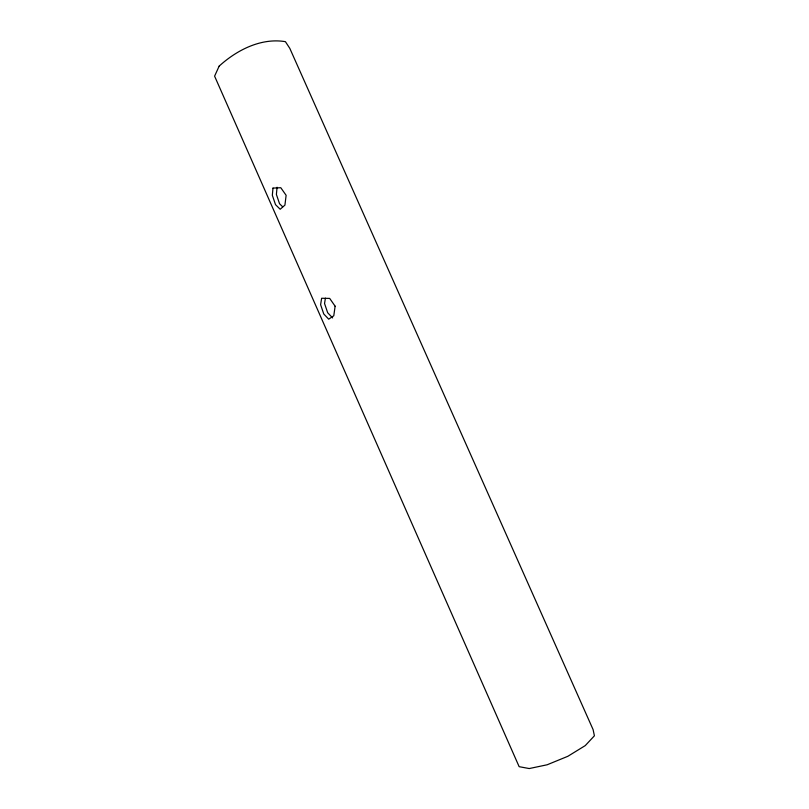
<?xml version="1.0" encoding="UTF-8"?>
<svg xmlns="http://www.w3.org/2000/svg" width="809" height="809" viewBox="0 0 809 809"><rect width="100%" height="100%" fill="white"/><g stroke="black" fill="none" stroke-linecap="round" stroke-linejoin="round"><path stroke-width="1.21" d="M277.072 187.243L276.395 194.433L279.56 203.757L282.685 206.801M325.41 298.147L324.551 303.527L327.675 312.749L332.63 317.927M272.987 188.103L272.33 195.303L275.525 204.657L280.187 209.248L284.92 205.132L286.123 195.313L280.784 187.708L272.987 188.103M335.128 306.207L333.783 315.763L328.707 319.171L323.752 313.963L320.617 304.72L321.618 298.258L329.688 298.4L335.128 306.207M219.148 66.136L214.597 76.157L519.145 766.679L529.238 768.55L547.147 764.778L567.857 756.294L585.261 745.595L594.403 735.806L593.098 729.597L289.774 48.297L285.405 41.663C261.064 37.608 236.744 50.087 219.148 66.136"/></g></svg>
